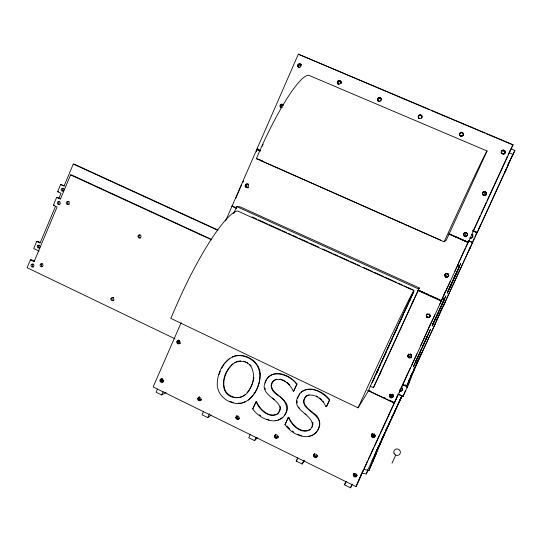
<?xml version="1.0" encoding="UTF-8"?>
<svg xmlns="http://www.w3.org/2000/svg" width="542" height="542" viewBox="0 0 542 542"><rect width="100%" height="100%" fill="white"/><g stroke="black" fill="none" stroke-linecap="round" stroke-linejoin="round"><path stroke-width="0.81" d="M473.2 231.414L473.213 230.845L477.204 232.559L512.881 154.436M468.396 241.881L468.627 240.831L472.624 242.599L472.658 241.705M438.471 316.067L436.947 319.624L472.549 242.457L442.082 308.73M468.234 242.274L449.149 233.927M468.139 242.477L448.776 234.008M253.087 381.405L253.947 377.632M452.191 282.565L459.65 266.176L457.59 265.255L454.691 271.664M311.935 427.198C315.729 414.379 289.95 411.121 298.066 396.439C304.76 383.113 322.822 390.233 329.685 399.725L326.63 406.466L325.925 406.602C322.727 399.535 313.981 392.015 306.047 396.27C294.997 409.921 327.056 413.58 318.249 429.189C311.074 443.41 291.745 434.853 285.004 424.603L288.161 417.604L288.893 417.435C292.057 425.063 301.718 434.352 310.336 429.386M376.886 450.138L377.496 448.851M447.712 291.671L447.55 292.138L448.857 289.265M265.18 382.964L265.817 381.168M297.524 398.519L299.746 393.777M441.683 305.112L432.15 325.986L444.508 299.13L442.462 298.202L439.454 304.841M218.995 374.766L220.303 371.189M235.824 198.284L241.454 185.018M251.563 385.437L252.829 382.076M421.751 352.49L408.383 381.737L409.068 379.989M433.065 323.547L432.807 324.218L434.128 321.311M411.439 365.599L411.303 365.945L416.981 353.777M417.299 361.86L407.442 386.974L402.557 384.684L410.328 367.761M417.611 361.074L417.835 360.505M441.452 300.586L441.269 301.02L417.442 290.227M397.814 394.027L403.058 396.5L405.389 390.633M407.178 386.107L408.065 383.858M413.898 369.149L414.135 368.553M405.179 385.016L406.785 385.741L437.529 318.635M367.401 470.043L368.872 470.761L387.591 426.534M368.872 470.761L372.395 462.279M373.587 459.392L374.529 457.116M375.471 454.846L378.933 446.52M379.251 445.741L381.094 441.303M381.71 439.826L384.163 433.912M427.841 335.213L424.752 342.158M376.446 373.255L377.991 369.922M376.697 373.262L376.914 372.747M367.706 470.239L401.927 396.073M375.728 452.556L374.712 454.982L378.939 445.781M40.548 242.64L37.852 241.359L36.721 241.42L33.726 248.534L39.065 251.082M58.726 198.711L61.016 193.264L57.608 191.685L60.629 184.49L64.43 185.838M34.607 261.176L31.646 259.76L30.386 259.875L27.1 267.687L175.005 338.811M30.386 259.875L34.092 261.657L57.079 207.01L53.333 205.255L56.653 197.356L60.839 198.812M55.46 206.482L40.094 243.026L36.721 241.42M217.809 229.95L74.335 164.206L73.292 164.063L64.044 186.069L60.629 184.49M181.184 322.659L153.135 386.941L356.026 486.601L361.975 473.044L366.196 474.033L367.727 470.388M457.827 269.821L458.004 269.408L457.773 269.869M211.671 239.476L71.734 175.039L70.575 174.917L60.406 199.104L56.653 197.356M445.28 292.009L445.131 292.348L450.117 281.637M399.224 392.476L402.252 385.389M410.436 377.679L409.759 379.183M388.77 415.28L389.176 414.359M458.376 263.351L458.661 262.694M225.574 220.946L232.003 206.217L232.653 206.251M236.705 208.114L232.084 206.021L256.833 149.321L259.726 150.527M260.641 150.757L256.922 149.118L298.344 54.186L513.05 144.734L356.026 486.601M256.447 151.74L257.796 148.637M256.346 158.65L260.512 149.111A88.116 15.135 -66.1 0 1 310.309 75.941L487.068 150.994L446.317 240.106L444.135 241.813L256.346 158.65L260.275 159.741M233.663 213.541L236.698 206.59L239.923 206.759L419.318 287.938L373.431 387.706L370.315 386.236L413.932 290.654L237.667 211.014A96.212 17.297 -64.8 0 0 176.455 305.39L170.798 318.378L358.072 407.821L367.822 391.859L370.599 385.762L370.315 386.236M157.41 389.109L156.076 392.178L161.726 394.955L166.076 392.503M161.726 394.955L163.067 391.886M409.149 301.582L409.481 300.83M410.274 299.272L410.579 298.534L409.677 300.58M358.16 481.926L363.696 469.291L367.916 470.293L366.196 474.033M361.609 473.694L360.647 475.896L363.696 469.291M203.399 411.696L202.03 414.779L207.776 417.604L211.143 415.084M207.776 417.604L209.483 413.749M428.139 329.292L420.782 345.505M376.954 449.989L377.395 449.013M276.657 379.136L273.913 380.376C262.999 393.932 294.672 397.543 285.966 413.024C278.967 427.496 259.523 419.359 252.755 408.912L255.865 401.94L256.651 401.798C259.76 409.352 269.34 418.6 277.856 413.634L279.733 411.073L280.438 408.641L280.322 406.378M255.953 402.306L252.755 408.912M250.187 434.521L248.744 437.753L254.577 440.626L257.484 437.679M254.577 440.626L256.027 437.387M415.152 362.639L413.316 366.887L419.833 352.903M442.977 302.151L441.716 304.943M284.272 415.7C289.834 408.661 285.051 399.529 278.202 395.504C273.053 392.747 267.958 385.647 273.547 380.674C281.393 376.412 290.051 383.892 293.202 390.89L293.628 391.1L296.975 384.075C290.316 374.854 272.626 367.618 266.034 380.565M293.628 391.1L296.975 384.075M288.493 417.245L285.004 424.603M411.649 374.542L411.94 373.885L411.642 374.508M442.712 297.49L443.817 295.011L443.492 295.668M457.638 264.991L458.132 263.893M415.457 361.954L417.929 356.48M378.072 447.584L378.397 446.859L377.977 447.733M304.543 460.605L302.151 464.027L296.217 461.106L297.693 457.854M326.359 406.812L329.685 399.725M302.151 464.027L303.927 460.117M409.887 300.126L410.091 299.679M418.973 354.292L416.005 361.026L418.722 355.301M451.479 283.839L449.894 287.382L452.197 282.47M456.608 272.538L457.373 270.851M459.176 267.22L456.981 272.037M401.392 396.812L401.764 395.999M358.072 407.821L364.143 394.515A99.145 1.985 -65.3 0 1 413.763 290.864L413.932 290.654M419.284 353.594L421.209 349.38M434.42 320.681L437.509 313.832M449.135 288.649L455.504 274.95M423.668 344.536L430.558 329.211L427.984 334.61M441.811 305.058L444.508 299.13M377.699 448.41L377.896 447.977M375.267 454.155L374.542 455.754L375.166 454.44M375.369 453.993L376.101 452.36L375.471 453.708M400.016 400.321L399.325 401.852L399.989 400.436M400.199 399.989L400.89 398.445L400.22 399.867M409.549 379.576L408.871 381.08L409.556 379.63M434.643 324.99L434 326.426L434.725 324.875M434.935 324.428L435.578 322.991L435.05 324.102M444.311 303.96L443.681 305.37L444.426 303.777M444.636 303.33L445.267 301.921L444.521 303.513M372.015 382.686L413.79 291.149M372.808 381.48L374.908 376.886M375.606 375.349L380.857 363.858M381.554 362.32L386.798 350.83M387.496 349.292L392.747 337.802M393.445 336.264L397.645 327.07M399.393 323.235L403.587 314.042M404.291 312.51L409.535 301.013M410.233 299.482L413.736 291.82M373.431 387.706L419.318 287.938M444.135 241.813L448.6 232.037A90.785 1.192 -65.4 0 1 487.068 150.994M352.022 484.534L350.518 487.814L344.482 484.846L345.986 481.574M463.837 235.384L464.25 234.476M350.518 487.814L352.253 484.02M419.447 353.147L421.134 349.468M433.417 322.781L435.876 317.388M448.065 290.905L453.756 278.48M422.469 347.171L424.596 342.591M437.624 313.981L434.833 320.153L438.674 311.894M440.267 308.425L445.829 295.918L444.318 299.076M452.604 281.379L447.184 293.276L453.85 278.873M452.943 280.634L460.68 263.595L460.28 264.401M409.894 300.654L410.098 300.038M377.266 371.968L377.462 371.541M372.74 436.764L374.197 433.586M391.067 396.737L392.306 394.034M409 357.727L410.741 353.912M445.815 277.47L447.563 273.649M464.67 236.373L466.391 232.613M483.396 195.54L485.232 191.556M391.615 396.134L392.306 394.623M485.72 195.743L486.425 194.212M364.048 468.525L367.557 460.883M368.262 459.359L373.526 447.895M374.231 446.364L379.495 434.901M380.193 433.37L397.747 395.159L394.373 403.126L367.598 390.436M428.349 328.527L430.118 324.678M443.539 295.451L445.307 291.603M458.735 262.375L465.09 248.527M465.802 246.989L468.274 241.603M473.566 230.079L480.259 215.499M480.964 213.968L486.249 202.457M486.96 200.919L507.4 156.414M508.105 154.883L510.679 149.267M422.36 346.792L424.386 342.388M439.433 309.638L440.707 306.88M454.074 277.775L455.355 274.99M421.5 348.743L427.746 335.295M437.59 313.737L439.115 310.336M459.453 266.61L459.65 266.176M419.027 354.725L422.828 346.453M455.219 275.973L456.771 272.592M385.491 430.951L386.527 428.688M391.426 417.916L392.483 415.612M416.581 363.323L417.272 361.805M375.796 452.38L378.946 445.524M379.644 444L381.046 440.951M381.744 439.433L384.895 432.577M385.599 431.053L388.052 425.721M388.749 424.196L390.85 419.623M391.554 418.099L394 412.767M394.705 411.243L395.755 408.959M397.503 405.145L401.71 396.006M409.054 380.05L409.915 380.68L406.737 387.584M410.463 376.961L412.55 372.415M413.248 370.897L415.687 365.599M416.385 364.082L417.428 361.805M419.169 358.018L421.608 352.72M438.796 315.356L442.746 306.772L437.238 319.502M472.99 240.98L474.325 238.073M474.988 236.624L476.987 232.274L477.129 232.803L472.624 230.824M507.651 165.581L511.702 156.76M379.644 444.25L401.839 395.972M406.581 385.68L402.557 384.684M477.204 232.559L508.437 164.626M512.38 155.662L514.9 150.568L510.984 148.603L513.05 144.734M372.307 460.741L402.245 395.613M406.785 385.741L437.15 319.692M472.624 242.599L477.116 232.755L472.631 230.784M514.9 150.568L507.719 165.689M379.258 445.802L382.916 437.841M410.477 377.903L411.473 375.735M412.116 374.332L414.102 370.017M505.578 170.696C503.261 175.811 507.989 165.418 505.679 170.547M372.679 461.648L376.575 453.187L375.647 452.733M403.058 396.5L407.672 386.385L404.888 385.077M391.046 397.34L392.408 394.393M434.894 314.767L430.131 325.044M455.666 274.401L456.981 271.474L456.391 272.822M424.738 341.623L427.692 335.234M439.413 309.767L440.632 307.104M441.019 306.189L442.306 303.405M453.81 278.425L455.355 275.072M401.744 396.107L401.378 396.9M409.752 379.129L410.436 377.672M392.029 463.146L395.748 455.09M457.252 270.885L458.071 269.117M441.655 304.889L443.18 301.664M442.57 302.829L443.376 301.095M380.24 373.296C378.181 377.584 382.428 368.601 380.355 372.903M458.39 268.425L459.04 267.037M409.474 301.013L409.149 301.698M410.287 299.631L410.599 298.988M377.652 371.128L378.086 370.233M344.482 484.846L345.938 481.845M249.943 388.58L251.237 386.06M221.637 368.424L224.029 364.407M511.018 149.131L509.162 152.58L513.078 154.531L512.048 156.204M430.931 295.647L440.693 300.248M242.904 182.22L243.609 180.974M247.057 392.598C258.48 381.344 254.862 355.498 234.855 362.476M249.625 389.203C245.282 399.542 229.693 401.026 224.706 390.558C220.608 379.705 227.084 365.206 237.999 361.182M420.802 291.061L418.397 290.146M296.217 461.106L297.206 459.758M420.416 291.291L430.104 295.512M224.984 363.126L229.151 358.899M325.925 406.602L326.63 406.466M457.441 237.762L449.271 234.103M457.536 237.552L449.528 233.975M312.829 422.103L312.951 424.379L312.233 426.818L310.038 429.772C301.406 434.745 291.725 425.436 288.554 417.794L288.893 417.435M232.769 363.926C226.197 370.504 221.36 381.107 225.154 390.247C228.663 397.361 238.988 400.199 245.106 394.671M293.202 390.89L293.96 390.782M248.29 400.125C257.531 392.198 263.283 377.767 257.572 366.243C252.619 357.923 241.414 353.079 232.227 357.015M255.865 401.94L256.651 401.798M282.775 417.387L278.134 420.07M313.08 434.806C320.613 430.727 322.016 419.284 314.868 414.047C309.611 410.023 299.103 403.146 306.359 395.945L309.136 394.705M301.203 392.198C310.58 385.118 322.937 392.361 329.421 400.057M356.9 475.158L356.473 475.368A1.911 1.829 42.7 0 1 354.055 474.189L353.946 473.715A1.911 1.829 42.7 0 1 353.96 473.227M310.613 435.863L312.463 435.07M242.057 402.808L245.167 401.859M275.241 420.633L276.691 420.355M308.418 436.283L309.882 436.005M238.676 361.101L240.716 360.85M238.107 403.221L241.278 403.052M53.333 205.255L54.532 205.296M232.084 206.021L232.742 206.055M57.608 191.685L58.692 191.753M262.504 160.872L260.16 160.229L440.842 240.248M398.099 394.393L400.863 395.206M256.922 149.118L259.814 150.324M280.051 379.102L283.791 380.342M243.514 361.229L245.722 362.049M229.916 401.283L233.29 402.571M266.894 419.108L269.069 419.989M297.782 434.271L301.447 435.754M468.627 240.831L472.428 242.43M429.63 109.809L298.344 54.186M431.188 110.466L484.914 133.122M486.465 133.779L512.942 144.944M299.53 64.871L300.871 65.44M502.21 150.703L505.09 151.923M474.162 231.095L477.163 232.41M458.295 237.891L467.468 241.935M458.207 238.094L467.373 242.145M256.833 149.321L260.702 151.028M457.489 265.546L459.569 266.474M442.258 298.635L444.325 299.638M236.698 206.59L418.546 288.92M421.527 291.386L424.42 292.7M425.87 293.351L428.038 294.333M418.106 290.241L441.364 300.817M232.003 206.217L236.339 208.189M252.098 216.929L256.705 219.015M258.243 219.713L267.457 223.887M268.988 224.584L280.512 229.808M282.05 230.506L286.657 232.593M288.188 233.29L291.264 234.679M292.795 235.377L297.409 237.464M298.94 238.162L308.161 242.342M309.692 243.04L318.913 247.213M322.747 248.954L331.968 253.134M333.499 253.825L338.106 255.919M339.644 256.617L348.858 260.79M350.396 261.488L355.776 263.927M357.307 264.618L359.61 265.668M363.452 267.402L372.666 271.583M374.204 272.28L383.418 276.454M384.956 277.152L396.473 282.375M398.011 283.073L402.618 285.16M404.156 285.858L413.37 290.031M73.292 164.063L217.87 230.33M70.575 174.917L211.753 239.923M369.427 390.647L370.952 391.371M384.176 397.679L385.66 398.384M389.38 400.145L394.59 402.611M368.458 390.599L394.461 402.923M288.161 417.604L288.554 417.794M371.805 460.727L373.181 461.398M161.868 379.928L163.149 380.559M353.994 473.918L356.717 475.246M246.461 362.32L247.789 363.12M316.352 395.938L317.659 396.73M284.442 380.735L285.736 381.521M292.314 430.978L293.622 431.954M259.401 414.772L260.688 415.748M304.882 413.661L306.094 414.65M272.457 398.004L274.259 399.468M319.617 397.923L321.86 400.003M287.023 382.306L289.794 384.881M249.645 364.42L251.237 365.925M287.023 425.992L289.807 428.918M296.657 384.373C289.855 374.055 269.218 367.727 264.801 383.262C259.652 397.347 288.208 400.829 277.504 413.986C268.967 418.959 259.374 409.698 256.258 402.13M322.869 401.1L323.757 402.252M298.588 407.035L299.374 408.234M179.206 341.853L178.575 340.146A1.822 1.762 71.2 0 0 177.559 342.469A1.822 1.762 71.2 0 0 179.842 343.567M459.738 135.053L459.63 134.599A1.85 1.802 -21.8 0 1 460.957 132.648A1.85 1.802 -21.8 0 1 463.119 133.569A1.85 1.802 -21.8 0 1 462.536 135.832L462.116 136.062A1.85 1.802 -21.8 0 1 459.968 135.466M265.058 388.092L265.384 389.468M297.158 400.809L297.24 402.984M39.871 247.911A1.402 1.328 86.3 0 1 39.248 245.201M63.055 191.035A1.409 1.341 -88.3 0 1 63.807 188.352M113.949 300.397A1.565 1.497 79.7 0 1 111.916 299.069A1.565 1.497 79.7 0 1 113.644 297.382M33.482 266.955A1.545 1.457 84.6 0 1 33.184 263.988M42.54 266.61A1.545 1.463 84.6 0 1 42.242 263.642M59.701 204.639A1.551 1.47 -89.7 0 1 59.769 201.556M69.071 204.591A1.551 1.477 -89.6 0 1 67.438 203.006A1.551 1.477 -89.6 0 1 69.146 201.509M140.642 237.938A1.572 1.518 86.8 0 1 139.938 234.896M163.433 381.575A1.714 1.64 68.6 0 1 161.015 380.938A1.714 1.64 68.6 0 1 161.875 378.56M179.802 343.465A1.721 1.653 71.2 0 1 177.593 342.219A1.721 1.653 71.2 0 1 179.036 340.152M201.326 399.664A1.728 1.66 63.8 0 1 198.67 399.508A1.728 1.66 63.8 0 1 199.429 396.92M239.408 418.295A1.748 1.68 58.5 0 1 237.017 418.465A1.748 1.68 58.5 0 1 236.773 416.026M278.358 436.371A1.762 1.694 52.9 0 1 275.573 437.34A1.762 1.694 52.9 0 1 276.047 434.386M317.341 455.93A1.782 1.714 47.6 0 1 314.841 456.608A1.782 1.714 47.6 0 1 314.401 453.993M356.988 475.327A1.802 1.728 42.7 0 1 354.448 475.991A1.802 1.728 42.7 0 1 354.001 473.362M375.166 435.145A1.809 1.741 40 0 1 372.666 436.845A1.809 1.741 40 0 1 372.347 433.79M421.967 117.655A1.944 1.897 -30.6 0 1 421.703 118.081M418.986 118.407A1.944 1.897 -30.6 0 1 419.081 115.378A1.944 1.897 -30.6 0 1 422.015 116.191M378.323 101.164A1.924 1.877 -40.3 0 1 378.404 98.156A1.924 1.877 -40.3 0 1 381.297 98.956M379.718 101.55A1.924 1.877 -40.3 0 1 378.743 101.415M338.201 84.159A1.904 1.856 -48.9 0 1 338.289 81.171A1.904 1.856 -48.9 0 1 341.142 81.95M341.243 82.919A1.904 1.856 -48.9 0 1 341.101 83.393M459.63 135.094A1.965 1.917 -21.8 0 1 461.601 132.465A1.965 1.917 -21.8 0 1 463.166 135.29A1.965 1.917 -21.8 0 1 459.873 135.534M459.684 135.405A1.958 1.904 -21.8 0 1 461.56 132.783A1.958 1.904 -21.8 0 1 463.281 135.453M338.364 84.301A1.897 1.85 -48.9 0 1 341.06 81.679M418.844 118.427A1.931 1.89 -30.5 0 1 419.278 115.764A1.931 1.89 -30.5 0 1 421.967 116.137M378.33 101.252A1.917 1.87 -40.2 0 1 378.756 98.603A1.917 1.87 -40.2 0 1 381.405 98.969M239.144 418.681A1.856 1.782 58.5 0 1 236.691 415.958M278.331 436.845A1.87 1.802 52.9 0 1 275.505 437.421A1.87 1.802 52.9 0 1 275.587 434.494M317.443 455.978A1.89 1.816 47.6 0 1 314.78 456.696A1.89 1.816 47.6 0 1 314.313 453.925M200.215 400.362A1.836 1.762 63.8 0 1 198.982 397.035M201.407 399.739A1.836 1.762 63.8 0 1 200.662 400.267M201.184 399.718A1.829 1.762 63.8 0 1 199.381 397.11M317.409 455.836A1.883 1.809 47.5 0 1 314.502 453.932M239.117 418.275A1.85 1.775 58.4 0 1 237.159 416.1M278.439 436.777A1.863 1.795 52.9 0 1 275.709 434.433M247.985 187.478A1.741 1.707 -80.8 0 1 245.689 185.594A1.741 1.707 -80.8 0 1 248.453 184.497M448.613 275.085A1.829 1.795 11 0 1 446.195 276.948A1.829 1.795 11 0 1 445.483 273.995A1.829 1.795 11 0 1 448.505 274.625M281.4 107.601A1.768 1.728 -61.5 0 1 280.329 104.782A1.768 1.728 -61.5 0 1 283.297 105.202M282.294 107.492A1.768 1.728 -61.5 0 1 281.854 107.607M262.443 146.164A1.755 1.721 -70 0 1 262.579 145.27M262.816 144.877A1.755 1.721 -70 0 1 263.141 144.558M281.108 107.553A1.762 1.721 -61.4 0 1 280.858 105.094A1.762 1.721 -61.4 0 1 283.29 104.789M299.089 67.52A1.775 1.728 -55.6 0 1 298.446 64.823A1.775 1.728 -55.6 0 1 301.21 64.823M340.999 83.353A1.789 1.748 -48.9 0 0 339.671 80.907A1.789 1.748 -48.9 0 0 337.632 82.892L337.741 83.339A1.789 1.748 -48.9 0 0 338.669 84.301M381.155 100.365A1.809 1.768 -40.3 0 0 379.807 97.899A1.809 1.768 -40.3 0 0 377.74 99.891L377.849 100.345A1.809 1.768 -40.3 0 0 379.705 101.442M380.911 100.765A1.809 1.768 -40.3 0 1 380.572 101.09M422.001 117.153A1.829 1.782 -30.6 0 1 421.615 118.014M419.061 118.319A1.829 1.782 -30.6 0 1 418.512 117.58L418.404 117.126A1.829 1.782 -30.6 0 1 421.906 116.232M429.711 314.672A1.822 1.782 22 0 1 429.169 317.246A1.822 1.782 22 0 1 426.608 316.453A1.822 1.782 22 0 1 427.591 314.014M428.986 314.075A1.822 1.782 22 0 1 429.386 314.326M411.283 354.834A1.816 1.768 30.4 0 1 410.748 357.395A1.816 1.768 30.4 0 1 408.201 356.589A1.816 1.768 30.4 0 1 409.183 354.163M410.558 354.238A1.816 1.768 30.4 0 1 410.965 354.488M393.174 396.473A1.809 1.755 36.1 0 1 390.409 397.042A1.809 1.755 36.1 0 1 390.491 394.23M392.991 394.698A1.809 1.755 36.1 0 1 393.214 395.118M356.832 475.781A1.917 1.836 42.7 0 1 353.519 474.162M353.662 473.694A1.917 1.836 42.7 0 1 353.919 473.295M375.274 435.138A1.917 1.85 40 0 1 373.587 437.137A1.917 1.85 40 0 1 371.514 435.382M371.527 434.894A1.917 1.85 40 0 1 371.927 434.02M375.22 435.7A1.911 1.843 39.9 0 1 372.042 433.641M298.628 67.377A1.89 1.836 -55.6 0 1 298.357 64.755A1.89 1.836 -55.6 0 1 300.966 64.41M281.041 107.641A1.877 1.829 -61.4 0 1 282.009 104.321M282.49 104.328A1.877 1.829 -61.4 0 1 283.358 104.701M298.933 67.587A1.883 1.829 -55.5 0 1 299.347 64.972L299.773 64.728A1.883 1.829 -55.5 0 1 301.183 64.728M281.406 107.695A1.87 1.822 -61.4 0 1 283.181 104.741M162.647 381.974A1.822 1.748 68.6 0 1 161.435 378.675M163.494 381.663A1.822 1.748 68.6 0 1 163.095 381.88M163.291 381.372A1.816 1.741 68.6 0 1 161.929 380.193L161.828 379.732A1.816 1.741 68.6 0 1 162.207 378.424M180.432 343.221A1.816 1.755 71.2 0 1 178.88 340.247M502.034 153.616A1.992 1.931 -15.1 0 1 502.427 150.371A1.992 1.931 -15.1 0 1 505.273 152.045A1.992 1.931 -15.1 0 1 502.475 153.874M482.441 194.246A1.965 1.917 -9 0 1 484.419 191.638A1.965 1.917 -9 0 1 485.991 194.476A1.965 1.917 -9 0 1 482.685 194.686M504.71 153.549A1.978 1.924 -15 0 0 505.144 152.133L505.022 151.645A1.978 1.924 -15 0 0 502.475 150.561L502.021 150.805A1.978 1.924 -15 0 0 501.33 153.061M504.331 153.901A1.978 1.924 -15 0 1 503.877 154.145M245.682 186.529A1.85 1.816 -80.8 0 1 248.521 184.415M248.026 187.579A1.85 1.816 -80.8 0 1 245.905 186.949M248.107 187.823A1.843 1.802 -80.7 0 1 246.61 185.73A1.843 1.802 -80.7 0 1 248.676 184.185M471.682 234.178A1.972 1.931 0 0 1 472.671 236.732A1.972 1.931 0 0 1 470.063 237.701M402.51 389.231A1.938 1.877 34.3 0 1 399.827 390.586M402.171 387.808A1.938 1.877 34.3 0 1 402.408 388.248M401.155 387.733A1.944 1.883 34.4 0 1 402.123 390.274A1.944 1.883 34.4 0 1 399.583 391.155M464.372 232.897A1.951 1.911 -0.3 0 0 464.155 235.817A1.951 1.911 -0.3 0 0 467.129 235.519A1.951 1.911 -0.3 0 0 466.316 232.708A1.958 1.917 -0.2 0 1 466.764 235.96A1.958 1.917 -0.2 0 1 463.6 235.032A1.958 1.917 -0.2 0 1 465.795 232.613M464.819 232.667A1.951 1.911 -0.3 0 1 465.829 232.565M448.729 275.072A1.944 1.911 11 0 1 447.157 277.131A1.944 1.911 11 0 1 444.921 275.763A1.944 1.911 11 0 1 446.1 273.466M447.103 273.371A1.944 1.911 11 0 1 448.024 273.785M448.369 274.144A1.944 1.911 11 0 1 448.613 274.591M448.83 275.309A1.938 1.897 10.9 0 1 445.903 276.603A1.938 1.897 10.9 0 1 445.788 273.439M430.145 316.027A1.938 1.897 22 0 1 429.372 317.253M428.925 317.483A1.938 1.897 22 0 1 427.11 314.143M429.034 313.974A1.938 1.897 22 0 1 429.46 314.238M429.806 314.604A1.938 1.897 22 0 1 430.043 315.044M411.717 356.189A1.931 1.883 30.4 0 1 408.817 357.435A1.931 1.883 30.4 0 1 408.702 354.285M410.606 354.136A1.931 1.883 30.4 0 1 411.032 354.4M411.378 354.773A1.931 1.883 30.4 0 1 411.615 355.213M393.275 396.52A1.924 1.863 36.1 0 1 390.762 397.394A1.924 1.863 36.1 0 1 389.806 394.874M393.086 394.637A1.924 1.863 36.1 0 1 393.323 395.077M393.316 396.277A1.917 1.856 36.1 0 1 390.111 394.23M411.595 356.433A1.917 1.87 30.3 0 1 408.234 354.874M408.377 354.407A1.917 1.87 30.3 0 1 408.634 353.994M430.206 316.047A1.924 1.89 21.9 0 1 427.442 316.846A1.924 1.89 21.9 0 1 426.961 314.035M472.875 236.759A2.188 2.141 0 0 1 472.163 237.613M471.655 237.877A2.188 2.141 0 0 1 469.989 237.83A2.175 2.134 0 0 0 471.662 237.809M472.265 234.219A2.188 2.141 0 0 1 472.929 235.12A2.175 2.134 0 0 0 472.658 234.571M472.881 236.691A2.175 2.134 0 0 1 472.163 237.552M402.571 389.759A2.148 2.087 34.3 0 1 399.752 390.741M402.53 389.623A2.141 2.08 34.3 0 1 399.542 389.84M260.268 373.75C260.526 386.033 253.609 400.294 240.858 403.383C229.835 404.942 217.864 396.534 217.227 385.05C217.017 372.869 223.771 358.757 236.393 355.586C247.443 353.831 259.55 362.252 260.268 373.75M412.171 303.303L413.668 300.038L412.171 303.303M478.999 228.534L480.585 225.093L478.999 228.534M469.189 249.876L470.761 246.461L469.189 249.876M410.707 376.554L410.565 376.866L411.08 375.789L410.707 376.554M411.48 374.922L411.283 375.349L411.466 374.888M394.02 453.214A3.34 3.211 37.4 0 0 399.65 454.325A3.34 3.211 37.4 0 0 397.625 448.979A3.34 3.211 37.4 0 0 394.02 453.214M63.577 190.554A1.416 1.341 -88.3 0 0 62.736 188.27A1.416 1.341 -88.3 0 0 61.273 190.181A1.416 1.341 -88.3 0 0 63.577 190.554M37.567 245.695A1.409 1.328 86.3 0 0 38.394 247.972A1.409 1.328 86.3 0 0 39.844 246.088A1.409 1.328 86.3 0 0 37.567 245.695M138.332 235.424A1.579 1.518 86.8 0 0 139.274 237.979A1.579 1.518 86.8 0 0 140.934 235.858A1.579 1.518 86.8 0 0 138.332 235.424M68.909 203.975A1.558 1.484 -89.6 0 0 67.98 201.455A1.558 1.484 -89.6 0 0 66.368 203.562A1.558 1.484 -89.6 0 0 68.909 203.975M59.891 204.036A1.558 1.477 -89.7 0 0 58.97 201.522A1.558 1.477 -89.7 0 0 57.364 203.616A1.558 1.477 -89.7 0 0 59.891 204.036M40.393 264.232A1.551 1.463 84.6 0 0 41.307 266.745A1.551 1.463 84.6 0 0 42.899 264.679A1.551 1.463 84.6 0 0 40.393 264.232M31.314 264.577A1.545 1.463 84.6 0 0 32.222 267.091A1.545 1.463 84.6 0 0 33.814 265.024A1.545 1.463 84.6 0 0 31.314 264.577M110.995 298.5A1.572 1.504 79.7 0 0 112.526 300.722A1.572 1.504 79.7 0 0 113.583 298.256A1.572 1.504 79.7 0 0 110.995 298.5M176.895 341.453A1.721 1.66 71.2 0 0 178.596 343.892A1.721 1.66 71.2 0 0 179.768 341.209A1.721 1.66 71.2 0 0 176.895 341.453M159.998 380.281A1.721 1.646 68.7 0 0 162.227 382.212A1.721 1.646 68.7 0 0 162.675 379.305A1.721 1.646 68.7 0 0 159.998 380.281M197.634 398.702A1.734 1.667 63.9 0 0 199.896 400.653A1.734 1.667 63.9 0 0 200.35 397.726A1.734 1.667 63.9 0 0 197.634 398.702M235.77 417.367A1.748 1.68 58.5 0 0 238.06 419.339A1.748 1.68 58.5 0 0 238.527 416.392A1.748 1.68 58.5 0 0 235.77 417.367M274.408 436.737A1.768 1.701 53 0 0 277.138 438.072A1.768 1.701 53 0 0 276.827 435.057A1.768 1.701 53 0 0 274.408 436.737M313.581 455.91A1.789 1.714 47.6 0 0 316.345 457.265A1.789 1.714 47.6 0 0 316.033 454.23A1.789 1.714 47.6 0 0 313.581 455.91M353.289 475.348A1.809 1.728 42.8 0 0 356.087 476.716A1.809 1.728 42.8 0 0 355.776 473.661A1.809 1.728 42.8 0 0 353.289 475.348M371.446 436.432A1.809 1.748 40.1 0 0 374.502 437.028A1.809 1.748 40.1 0 0 373.397 434.122A1.809 1.748 40.1 0 0 371.446 436.432M445.233 276.454A1.836 1.802 11 0 0 448.39 276.163A1.836 1.802 11 0 0 446.533 273.615A1.836 1.802 11 0 0 445.233 276.454M247.769 187.173A1.741 1.714 -80.8 0 0 247.457 184.172A1.741 1.714 -80.8 0 0 245.059 185.96A1.741 1.714 -80.8 0 0 247.769 187.173M464.298 235.953A1.85 1.809 -0.2 0 0 467.285 234.842A1.85 1.809 -0.2 0 0 464.806 232.857A1.85 1.809 -0.2 0 0 464.298 235.953M483.586 195.052A1.863 1.816 -9 0 0 486.201 193.189A1.863 1.816 -9 0 0 483.261 191.922A1.863 1.816 -9 0 0 483.586 195.052M502.603 153.589A1.877 1.822 -15.1 0 0 505.239 151.699A1.877 1.822 -15.1 0 0 502.278 150.446A1.877 1.822 -15.1 0 0 502.603 153.589M461.134 135.94A1.856 1.809 -21.9 0 0 463.153 133.468A1.856 1.809 -21.9 0 0 459.995 133.02A1.856 1.809 -21.9 0 0 461.134 135.94M419.772 118.4A1.829 1.789 -30.7 0 0 421.764 115.947A1.829 1.789 -30.7 0 0 418.648 115.514A1.829 1.789 -30.7 0 0 419.772 118.4M379.441 101.11A1.816 1.768 -40.3 0 0 380.714 98.258A1.816 1.768 -40.3 0 0 377.618 98.644A1.816 1.768 -40.3 0 0 379.441 101.11M339.197 84.051A1.795 1.748 -49 0 0 340.451 81.212A1.795 1.748 -49 0 0 337.402 81.605A1.795 1.748 -49 0 0 339.197 84.051M299.943 67.106A1.782 1.728 -55.7 0 0 300.424 64.071A1.782 1.728 -55.7 0 0 297.599 65.243A1.782 1.728 -55.7 0 0 299.943 67.106M502.522 153.772A1.87 1.816 -15.1 0 0 505.144 151.889A1.87 1.816 -15.1 0 0 502.197 150.642A1.87 1.816 -15.1 0 0 502.522 153.772M483.559 195.12A1.856 1.809 -9 0 0 486.16 193.264A1.856 1.809 -9 0 0 483.234 191.997A1.856 1.809 -9 0 0 483.559 195.12M426.635 316.995A1.829 1.789 22.1 0 0 429.779 316.731A1.829 1.789 22.1 0 0 427.929 314.184A1.829 1.789 22.1 0 0 426.635 316.995M407.957 356.826A1.822 1.775 30.5 0 0 411.046 357.388A1.822 1.775 30.5 0 0 409.935 354.468A1.822 1.775 30.5 0 0 407.957 356.826M389.63 396.771A1.816 1.762 36.2 0 0 392.706 397.354A1.816 1.762 36.2 0 0 391.602 394.441A1.816 1.762 36.2 0 0 389.63 396.771"/></g></svg>
